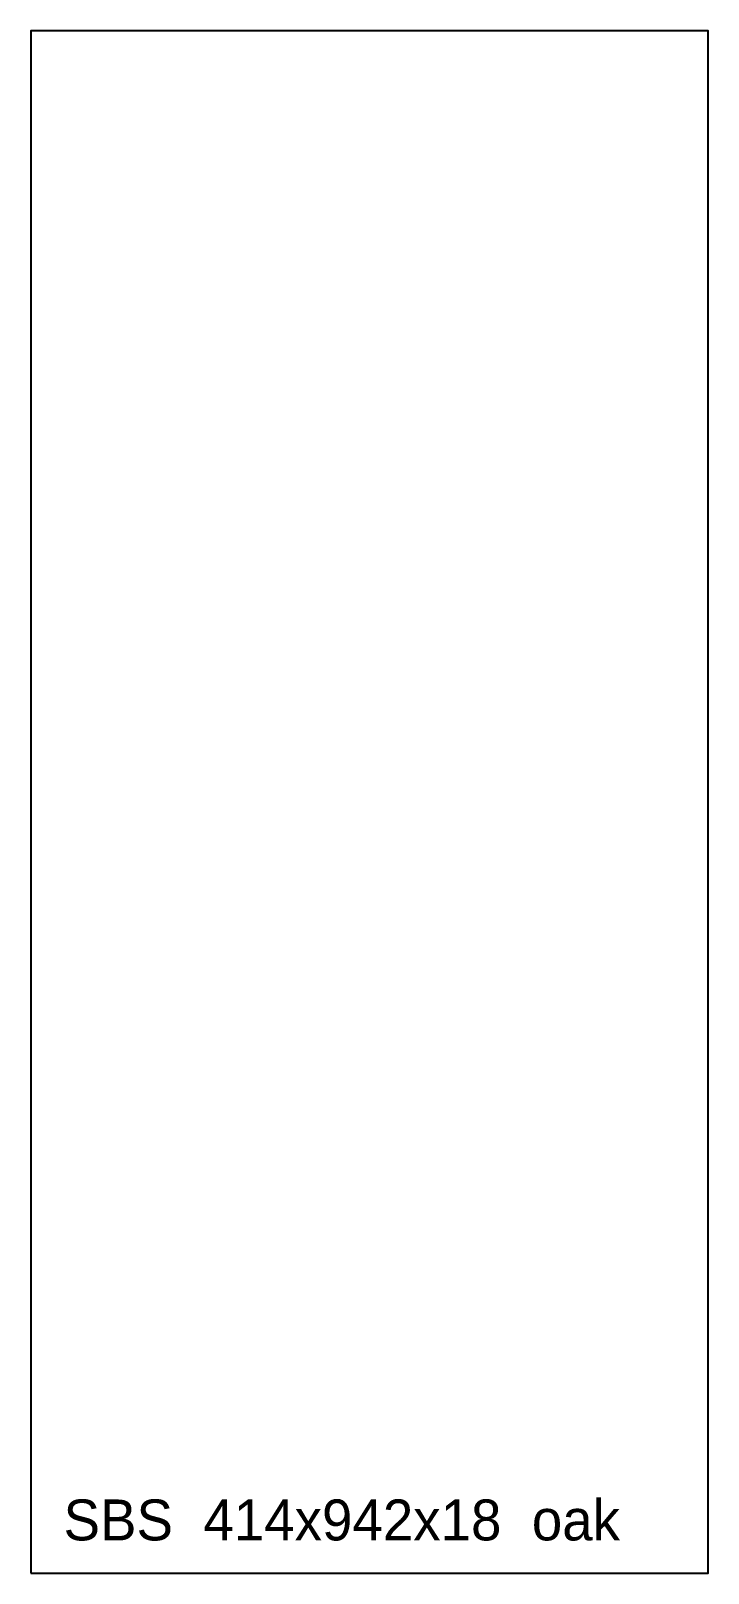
# Model space of a CAD drawing. Header units: millimetres. Extents: x 0 to 414, y 0 to 942.
import ezdxf

# ---------------------------------------------------------------- set-up
doc = ezdxf.new("R2010")
doc.units = ezdxf.units.MM
doc.layers.add('CUT', color=1, linetype='Continuous')
doc.layers.add('TEXT', color=7, linetype='Continuous')

msp = doc.modelspace()

# ---------------------------------------------------------------- linework, layer by layer
at = {"layer": 'CUT'}
msp.add_lwpolyline([(0, 0), (414, 0), (414, 942), (0, 942)], close=True, dxfattribs=at)

# ---------------------------------------------------------------- texts
at = {"layer": 'TEXT'}
msp.add_text('SBS  414x942x18  oak', height=25, dxfattribs=at).set_placement((20, 20))

doc.saveas('drawing.dxf')
